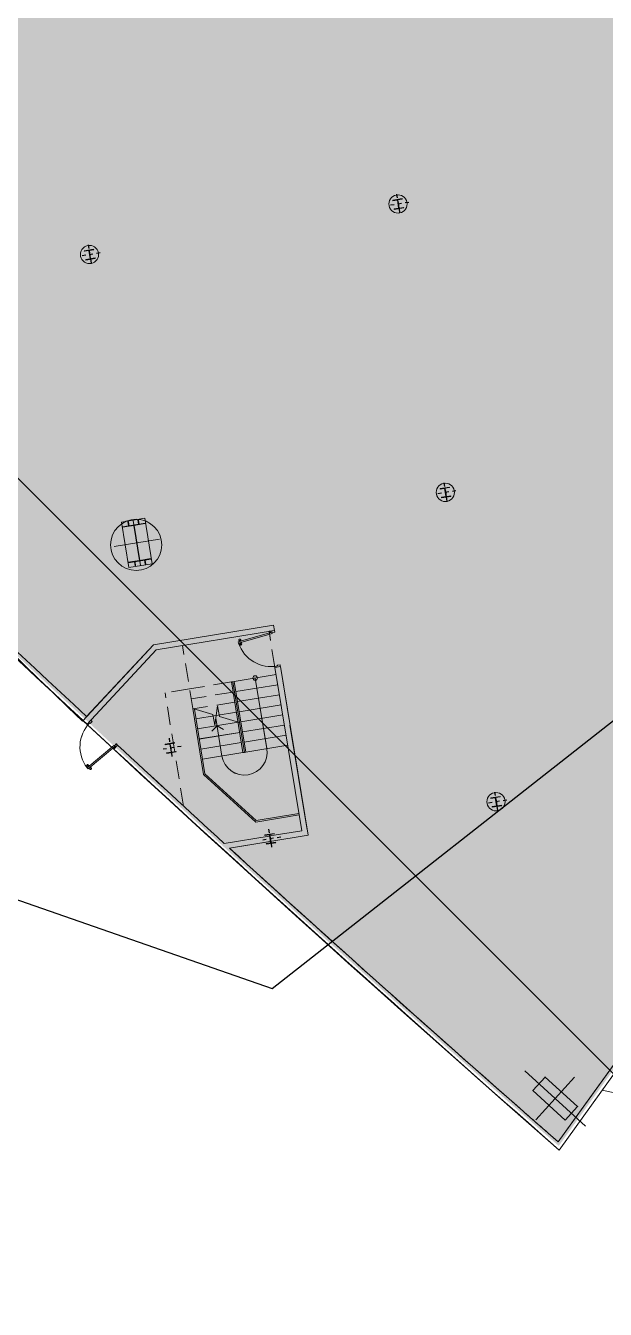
# Model space of a CAD drawing. Header units: metres. Extents: x 2 to 659295185, y -28 to 1124222152.
# Drawn here: x 655585.25 to 655601.12, y 1126062.22 to 1126097.35 of the extents above; entities that cross this region are included whole.
import ezdxf

# ---------------------------------------------------------------- set-up
doc = ezdxf.new("R2010")
doc.units = ezdxf.units.M
doc.header["$MEASUREMENT"] = 0
for name, pattern in [('CCSM_C1_CUERPO G$0$CCSM_C1_CUERPO NS$0$CONTINUA', [0]), ('CCSM_C1_CUERPO G$0$DASHED', [0.75, 0.5, -0.25]), ('CENTER2', [1.125, 0.75, -0.125, 0.125, -0.125]), ('DASHDOT', [1, 0.5, -0.25, 0, -0.25])]:
    doc.linetypes.add(name, pattern=pattern)
doc.layers.get('0').update_dxf_attribs({"linetype": 'CONTINUOUS'})
for name, color, linetype in [('CCSM_C1_CUERPO G$0$A-AREAS COMERCIALES', 151, 'CONTINUOUS'), ('CCSM_C1_CUERPO G$0$A_Paredes', 2, 'CONTINUOUS'), ('COLUMNA', 9, 'CONTINUOUS'), ('EJES', 7, 'CENTER2'), ('Parcelas', 140, 'CONTINUOUS')]:
    doc.layers.add(name, color=color, linetype=linetype)
for name, color, linetype, lineweight in [('CCSM_C1_CUERPO G$0$A_Vistas', 8, 'CCSM_C1_CUERPO G$0$CCSM_C1_CUERPO NS$0$CONTINUA', 20), ('CCSM_XREF ESTRUCTURA15$0$E-CG-COLUMNA', 2, 'CONTINUOUS', 35), ('LOCALES ASIGNADOS', 41, 'DASHDOT', 0), ('PARCELA', 140, 'CONTINUOUS', 40)]:
    doc.layers.add(name, color=color, linetype=linetype, lineweight=lineweight)

# ---------------------------------------------------------------- blocks, each defined once
blk = doc.blocks.new('CCSM_C1_CUERPO G$0$100')
for p, q in [((10.193, -7.346), (10.209, -7.345)), ((10.194, -7.365), (10.211, -7.363)), ((10.209, -7.338), (10.211, -7.37)), ((10.212, -7.335), (10.213, -7.335)), ((10.213, -7.326), (10.213, -7.334)), ((10.213, -7.334), (10.216, -7.373)), ((10.214, -7.373), (10.215, -7.372)), ((10.214, -7.373), (10.215, -7.372)), ((10.216, -7.324), (10.217, -7.323)), ((10.217, -7.381), (10.216, -7.373)), ((10.217, -7.298), (10.254, -7.295)), ((10.333, -8.246), (10.217, -7.298)), ((10.254, -7.295), (10.37, -8.244)), ((10.257, -7.321), (10.256, -7.321)), ((10.26, -7.323), (10.261, -7.331)), ((10.261, -7.331), (10.263, -7.37)), ((10.263, -7.332), (10.261, -7.332)), ((10.264, -7.378), (10.263, -7.37)), ((10.265, -7.369), (10.264, -7.369)), ((10.265, -7.369), (10.264, -7.369)), ((10.266, -7.335), (10.268, -7.366)), ((10.283, -7.34), (10.266, -7.341)), ((10.284, -7.359), (10.267, -7.36)), ((10.219, -7.384), (10.221, -7.384)), ((10.261, -7.381), (10.26, -7.381)), ((9.428, -8.174), (9.402, -8.174)), ((9.402, -8.174), (9.402, -8.324)), ((9.402, -8.324), (9.45, -8.324)), ((9.428, -8.249), (9.428, -8.174)), ((9.45, -8.249), (9.428, -8.249)), ((9.45, -8.324), (9.45, -8.249)), ((10.37, -8.244), (10.333, -8.246)), ((10.354, -8.324), (10.354, -8.249)), ((10.354, -8.249), (10.375, -8.249)), ((10.402, -8.324), (10.354, -8.324)), ((10.375, -8.249), (10.375, -8.174)), ((10.375, -8.174), (10.402, -8.174)), ((10.402, -8.174), (10.402, -8.324))]:
    blk.add_line(p, q)
for centre, radius, start, end in [((10.373, -8.23), 0.945, 99.5124, 181.1994), ((10.195, -7.355), 0.038, 167.5328, 183.7695), ((10.195, -7.355), 0.038, 183.7695, 200.0062), ((10.186, -7.353), 0.0282, 148.6596, 167.5328), ((10.186, -7.359), 0.0282, 200.0062, 218.8794), ((10.179, -7.349), 0.0209, 124.274, 148.6596), ((10.18, -7.363), 0.0209, 218.8794, 243.2651), ((10.175, -7.343), 0.0135, 93.7695, 124.274), ((10.175, -7.343), 0.0135, 63.2651, 93.7695), ((10.172, -7.35), 0.0209, 38.8794, 63.2651), ((10.173, -7.364), 0.0209, 304.274, 328.6596), ((10.166, -7.354), 0.0282, 20.0062, 38.8794), ((10.166, -7.36), 0.0282, 328.6596, 347.5328), ((10.157, -7.358), 0.038, 3.7695, 20.0062), ((10.157, -7.358), 0.038, 347.5328, 3.7695), ((10.212, -7.338), 0.00279, 79.292, 183.7695), ((10.214, -7.37), 0.00279, 183.7695, 273.7695), ((10.213, -7.335), 0.00093, 259.292, 3.7695), ((10.216, -7.326), 0.00279, 93.7695, 183.7695), ((10.215, -7.373), 0.00093, 3.7695, 93.7695), ((10.258, -7.324), 0.00279, 3.7695, 93.7695), ((10.262, -7.331), 0.00093, 183.7695, 288.247), ((10.261, -7.378), 0.00279, 273.7695, 3.7695), ((10.263, -7.335), 0.00279, 3.7695, 108.247), ((10.264, -7.37), 0.00093, 93.7695, 183.7695), ((10.265, -7.366), 0.00279, 273.7695, 3.7695), ((10.32, -7.347), 0.038, 167.5328, 183.7695), ((10.32, -7.347), 0.038, 183.7695, 200.0062), ((10.31, -7.345), 0.0282, 148.6596, 167.5328), ((10.311, -7.35), 0.0282, 200.0062, 218.8794), ((10.304, -7.341), 0.0209, 124.274, 148.6596), ((10.305, -7.355), 0.0209, 218.8794, 243.2651), ((10.3, -7.335), 0.0135, 93.7695, 124.274), ((10.302, -7.361), 0.0135, 243.2651, 273.7695), ((10.3, -7.335), 0.0135, 63.2651, 93.7695), ((10.302, -7.361), 0.0135, 273.7695, 304.274), ((10.297, -7.342), 0.0209, 38.8794, 63.2651), ((10.298, -7.355), 0.0209, 304.274, 328.6596), ((10.291, -7.346), 0.0282, 20.0062, 38.8794), ((10.291, -7.352), 0.0282, 328.6596, 347.5328), ((10.282, -7.349), 0.038, 3.7695, 20.0062), ((10.282, -7.349), 0.038, 347.5328, 3.7695), ((10.177, -7.37), 0.0135, 243.2651, 273.7695), ((10.177, -7.37), 0.0135, 273.7695, 304.274), ((10.219, -7.381), 0.00279, 183.7695, 273.7695)]:
    blk.add_arc(centre, radius, start, end)
blk = doc.blocks.new('CCSM_XREF ESTRUCTURA15$0$COLUM REC 120x50 mid')
at = {"color": 5}
for p, q in [((0, 1.124), (0, -1.124)), ((-0.789, 0), (0.789, 0))]:
    blk.add_line(p, q, dxfattribs=at)
at = {"color": 2}
blk.add_lwpolyline([(-0.25, 0.6), (-0.25, -0.6), (0.25, -0.6), (0.25, 0.6)], close=True, dxfattribs=at)
blk = doc.blocks.new('COL')
at = {"layer": 'COLUMNA', "color": 7, "linetype": 'Continuous', "lineweight": 0, "ltscale": 5}
blk.add_lwpolyline([(19.766, 15.152), (19.766, 15.169), (19.648, 15.169, -0.414214), (19.643, 15.174), (19.643, 15.391, -0.414214), (19.648, 15.396), (19.766, 15.396), (19.766, 15.412), (19.506, 15.412), (19.506, 15.396), (19.624, 15.396, -0.414214), (19.629, 15.391), (19.629, 15.174, -0.414214), (19.624, 15.169), (19.506, 15.169), (19.506, 15.152)], format="xyb", close=True, dxfattribs=at)
at = {"layer": 'EJES', "linetype": 'CENTER2', "ltscale": 0.03}
for p, q in [((19.636, 15.552), (19.636, 15.002)), ((19.346, 15.282), (19.916, 15.282))]:
    blk.add_line(p, q, dxfattribs=at)

msp = doc.modelspace()

# ---------------------------------------------------------------- hatches: boundary and pattern name
at = {"layer": 'LOCALES ASIGNADOS'}
h = msp.add_hatch(color=256, dxfattribs=at)
edge = h.paths.add_edge_path()
edge.add_arc((655975.9593, 1126497.1278), 571.6129, 216.511196, 228.853005)
edge.add_line((655599.8419, 1126066.6896), (655654.2207, 1126142.3808))
edge.add_line((655654.2207, 1126142.3808), (655642.4814, 1126214.0024))
edge.add_line((655642.4814, 1126214.0024), (655582.0935, 1126204.1044))
edge.add_line((655582.0935, 1126204.1044), (655516.5308, 1126157.0296))

# ---------------------------------------------------------------- linework, layer by layer
at = {"layer": 'CCSM_C1_CUERPO G$0$A-AREAS COMERCIALES', "lineweight": 5}
msp.add_lwpolyline([(655641.3334, 1126213.7383), (655641.3576, 1126213.5902), (655642.5917, 1126213.7925), (655654.2996, 1126142.3627), (655599.8529, 1126066.5759, -0.053332), (655516.3654, 1126157.001), (655579.6821, 1126203.6331)], format="xyb", close=True, dxfattribs=at)
msp.add_lwpolyline([(655646.49, 1126190.0099), (655654.2997, 1126142.363), (655599.8531, 1126066.5761, -0.053332), (655516.3656, 1126157.0013), (655579.6822, 1126203.6334), (655641.3335, 1126213.7385), (655641.3578, 1126213.5905), (655642.5919, 1126213.7927), (655643.9016, 1126205.8023), (655639.7982, 1126205.1297), (655641.0926, 1126197.2328), (655636.3132, 1126196.4494), (655637.6072, 1126188.5547), (655646.49, 1126190.0099)], format="xyb", dxfattribs=at)
msp.add_lwpolyline([(655594.2122, 1126206.0147), (655605.8808, 1126134.8171), (655542.617, 1126124.451), (655542.4431, 1126124.423), (655547.4639, 1126118.673), (655554.923, 1126110.4029), (655561.6846, 1126103.1539), (655568.174, 1126096.4661), (655575.3225, 1126089.3195), (655581.2931, 1126083.5282), (655586.8201, 1126078.3304), (655590.1477, 1126075.2606), (655594.1965, 1126071.6035), (655598.2749, 1126067.9614), (655599.8533, 1126066.5765), (655654.2999, 1126142.3632), (655642.5916, 1126213.7927), (655641.3576, 1126213.5904), (655641.3334, 1126213.7383), (655594.2111, 1126206.022)], dxfattribs=at)
at = {"layer": 'CCSM_C1_CUERPO G$0$A_Paredes', "lineweight": 5}
for p, q in [((655588.7501, 1126080.4085), (655592.0361, 1126080.9469)), ((655588.7502, 1126080.4087), (655592.0363, 1126080.9472)), ((655592.0361, 1126080.9469), (655592.0604, 1126080.7989)), ((655592.0363, 1126080.9472), (655592.0605, 1126080.7992)), ((655588.825, 1126080.2688), (655592.0604, 1126080.7989)), ((655588.8252, 1126080.269), (655592.0605, 1126080.7992)), ((655588.7501, 1126080.4085), (655586.8099, 1126078.3194)), ((655588.7502, 1126080.4087), (655586.9215, 1126078.4396)), ((655588.825, 1126080.2688), (655586.9335, 1126078.2321)), ((655588.8252, 1126080.269), (655586.9337, 1126078.2324)), ((655592.074, 1126079.7878), (655592.2222, 1126079.8121)), ((655592.807, 1126075.3158), (655592.074, 1126079.7878)), ((655592.0742, 1126079.7881), (655592.2223, 1126079.8123)), ((655592.8072, 1126075.316), (655592.0742, 1126079.7881)), ((655592.2222, 1126079.8121), (655592.9793, 1126075.192)), ((655592.2223, 1126079.8123), (655592.462, 1126078.3499)), ((655587.0347, 1126078.341), (655586.9326, 1126078.2311)), ((655587.0349, 1126078.3413), (655586.9328, 1126078.2314)), ((655592.4863, 1126078.2019), (655592.9552, 1126075.3403)), ((655599.8274, 1126066.7975), (655608.0862, 1126078.2932)), ((655587.768, 1126077.6612), (655587.666, 1126077.5513)), ((655587.7682, 1126077.6614), (655587.6661, 1126077.5515)), ((655592.807, 1126075.3158), (655591.9343, 1126075.1728)), ((655592.8072, 1126075.316), (655591.9344, 1126075.173)), ((655591.9206, 1126075.1706), (655590.6876, 1126074.9685)), ((655591.9208, 1126075.1708), (655590.6878, 1126074.9688)), ((655592.9793, 1126075.192), (655590.8288, 1126074.8396)), ((655591.9451, 1126075.0228), (655590.8289, 1126074.8399)), ((655600.4572, 1126067.6741), (655603.4462, 1126071.8346)), ((655599.8529, 1126066.5759), (655603.5678, 1126071.7468)), ((655599.8531, 1126066.5761), (655603.568, 1126071.7471)), ((655624.0372, 1126063.1762), (655601.0301, 1126068.2145)), ((655599.8276, 1126066.7977), (655600.4572, 1126067.6741))]:
    msp.add_line(p, q, dxfattribs=at)
for centre, radius, start, end in [((656211.1954, 1126729.1522), 901.9094, 223.9394255, 226.1881103), ((655978.8769, 1126499.9857), 575.6129, 225.5381756, 227.0831803), ((655919.0515, 1126437.593), 489.3287, 225.480744, 227.256177), ((655919.0517, 1126437.5933), 489.3287, 225.480744, 227.256177), ((656038.2676, 1126565.518), 664.1917, 227.2797858, 228.6946031), ((656038.2677, 1126565.5183), 664.1917, 227.2797858, 228.6946031), ((656267.167, 1126811.1118), 999.7656, 227.1909038, 227.4185195), ((656267.1672, 1126811.112), 999.7656, 227.1909038, 227.4185195), ((655978.8768, 1126499.9855), 575.6129, 227.6120166, 228.8133362), ((655978.8769, 1126499.9857), 575.6129, 227.6120166, 228.6678844), ((655978.8769, 1126499.9856), 575.6128, 228.6678844, 228.8133362)]:
    msp.add_arc(centre, radius, start, end, dxfattribs=at)
at = {"layer": 'CCSM_C1_CUERPO G$0$A_Vistas', "linetype": 'CCSM_C1_CUERPO G$0$DASHED', "lineweight": 5}
for p, q in [((655592.074, 1126079.7878), (655591.9123, 1126080.7747)), ((655592.0742, 1126079.7881), (655591.9125, 1126080.7749)), ((655589.8269, 1126078.66), (655589.544, 1126080.3866)), ((655589.8271, 1126078.6602), (655589.5442, 1126080.3868)), ((655589.7381, 1126079.2024), (655589.067, 1126079.0924)), ((655589.7382, 1126079.2026), (655589.0672, 1126079.0927)), ((655590.8828, 1126079.39), (655589.7381, 1126079.2024)), ((655590.883, 1126079.3902), (655589.7382, 1126079.2026)), ((655589.575, 1126075.9926), (655589.067, 1126079.0924)), ((655589.5751, 1126075.9928), (655589.0672, 1126079.0927)), ((655590.9281, 1126079.1136), (655589.7833, 1126078.9261)), ((655590.9282, 1126079.1139), (655589.7835, 1126078.9263)), ((655590.9733, 1126078.8373), (655589.8286, 1126078.6498)), ((655590.9735, 1126078.8376), (655589.8288, 1126078.65))]:
    msp.add_line(p, q, dxfattribs=at)
at = {"layer": 'CCSM_C1_CUERPO G$0$A_Vistas', "lineweight": 5}
for p, q in [((655590.9617, 1126079.4029), (655592.1065, 1126079.5905)), ((655590.9619, 1126079.4031), (655592.1066, 1126079.5907)), ((655591.5368, 1126079.4945), (655591.8533, 1126077.5628)), ((655591.5369, 1126079.4947), (655591.8534, 1126077.5631)), ((655590.8828, 1126079.39), (655590.9223, 1126079.3964)), ((655591.1997, 1126077.4558), (655590.8828, 1126079.39)), ((655590.883, 1126079.3902), (655590.9224, 1126079.3967)), ((655591.1999, 1126077.456), (655590.883, 1126079.3902)), ((655590.9617, 1126079.4029), (655590.9223, 1126079.3964)), ((655591.2392, 1126077.4622), (655590.9223, 1126079.3964)), ((655591.2392, 1126077.4622), (655590.9223, 1126079.3964)), ((655590.9619, 1126079.4031), (655590.9224, 1126079.3967)), ((655591.2394, 1126077.4625), (655590.9224, 1126079.3967)), ((655591.2394, 1126077.4625), (655590.9224, 1126079.3967)), ((655591.2787, 1126077.4687), (655590.9617, 1126079.4029)), ((655591.2788, 1126077.4689), (655590.9619, 1126079.4031)), ((655591.007, 1126079.1266), (655592.1518, 1126079.3141)), ((655591.0072, 1126079.1268), (655592.1519, 1126079.3144)), ((655591.0523, 1126078.8503), (655592.197, 1126079.0378)), ((655591.0525, 1126078.8505), (655592.1972, 1126079.0381)), ((655590.1225, 1126076.8563), (655589.8269, 1126078.66)), ((655590.1227, 1126076.8565), (655589.8271, 1126078.6602)), ((655590.1597, 1126076.8765), (655589.8695, 1126078.6474)), ((655590.1599, 1126076.8767), (655589.8697, 1126078.6476)), ((655591.0186, 1126078.561), (655589.9134, 1126078.3799)), ((655591.0188, 1126078.5613), (655589.9135, 1126078.3802)), ((655591.0976, 1126078.5739), (655592.2423, 1126078.7615)), ((655591.0977, 1126078.5742), (655592.2425, 1126078.7618)), ((655591.1428, 1126078.2976), (655592.2876, 1126078.4852)), ((655591.143, 1126078.2979), (655592.2878, 1126078.4854)), ((655591.0639, 1126078.2847), (655589.9586, 1126078.1036)), ((655591.0641, 1126078.2849), (655589.9588, 1126078.1038)), ((655590.4893, 1126078.1905), (655590.3496, 1126078.0421)), ((655590.4895, 1126078.1908), (655590.3498, 1126078.0424)), ((655590.455, 1126078.3998), (655590.6251, 1126077.3616)), ((655590.4552, 1126078.4), (655590.6253, 1126077.3618)), ((655590.4893, 1126078.1905), (655590.6658, 1126078.0887)), ((655590.4895, 1126078.1908), (655590.666, 1126078.089)), ((655591.1881, 1126078.0213), (655592.3329, 1126078.2089)), ((655591.1883, 1126078.0216), (655592.333, 1126078.2091)), ((655591.1092, 1126078.0084), (655590.0039, 1126077.8273)), ((655591.1093, 1126078.0086), (655590.0041, 1126077.8275)), ((655591.1544, 1126077.7321), (655590.0492, 1126077.551)), ((655591.1546, 1126077.7323), (655590.0494, 1126077.5512)), ((655591.2334, 1126077.745), (655592.3781, 1126077.9326)), ((655591.2336, 1126077.7452), (655592.3783, 1126077.9328)), ((655591.1997, 1126077.4558), (655590.0945, 1126077.2746)), ((655591.1999, 1126077.456), (655590.0946, 1126077.2749)), ((655591.1997, 1126077.4558), (655591.2392, 1126077.4622)), ((655591.1999, 1126077.456), (655591.2394, 1126077.4625)), ((655591.2787, 1126077.4687), (655591.2392, 1126077.4622)), ((655591.2788, 1126077.4689), (655591.2394, 1126077.4625)), ((655591.2787, 1126077.4687), (655592.4234, 1126077.6563)), ((655591.2788, 1126077.4689), (655592.4236, 1126077.6565)), ((655591.552, 1126075.5535), (655590.1225, 1126076.8563)), ((655591.5522, 1126075.5538), (655590.1227, 1126076.8565)), ((655591.5647, 1126075.5961), (655590.1597, 1126076.8765)), ((655591.5649, 1126075.5964), (655590.1599, 1126076.8767)), ((655591.552, 1126075.5535), (655592.7362, 1126075.7476)), ((655591.5522, 1126075.5538), (655592.7364, 1126075.7479)), ((655591.5647, 1126075.5961), (655592.7298, 1126075.7871)), ((655591.5649, 1126075.5964), (655592.7299, 1126075.7873))]:
    msp.add_line(p, q, dxfattribs=at)
for points in [[(655591.1048, 1126078.2823), (655590.5537, 1126078.4452), (655590.5067, 1126078.7324), (655590.4253, 1126078.2085), (655590.378, 1126078.4971), (655589.8269, 1126078.66)], [(655591.105, 1126078.2825), (655590.5539, 1126078.4454), (655590.5068, 1126078.7326), (655590.4255, 1126078.2088), (655590.3782, 1126078.4973), (655589.8271, 1126078.6602)]]:
    msp.add_lwpolyline(points, dxfattribs=at)
for centre, radius in [((655595.4427, 1126092.4719), 0.25), ((655587.0003, 1126091.0885), 0.25), ((655596.7363, 1126084.5771), 0.25), ((655588.2777, 1126083.1406), 0.7), ((655591.5341, 1126079.4967), 0.0624), ((655591.5343, 1126079.4969), 0.0624), ((655598.124, 1126076.1107), 0.25)]:
    msp.add_circle(centre, radius, dxfattribs=at)
for centre, radius, start, end in [((656038.2676, 1126565.518), 664.1917, 227.193262, 227.1935215), ((656038.2677, 1126565.5183), 664.1917, 227.193262, 227.1935215), ((656267.167, 1126811.1118), 999.7656, 227.133422, 227.1335945), ((656267.1672, 1126811.112), 999.7656, 227.133422, 227.1335945), ((655591.2392, 1126077.4622), 0.6223, 189.30552, 9.30552), ((655591.2394, 1126077.4625), 0.6223, 189.30552, 9.30552)]:
    msp.add_arc(centre, radius, start, end, dxfattribs=at)
at = {"layer": 'CCSM_XREF ESTRUCTURA15$0$E-CG-COLUMNA', "color": 8, "lineweight": 5}
for p, q in [((655588.3955, 1126082.5766), (655588.1932, 1126083.8115)), ((655588.9118, 1126083.2952), (655587.6769, 1126083.0929))]:
    msp.add_line(p, q, dxfattribs=at)
for points in [[(655588.7169, 1126082.6249), (655588.0755, 1126082.5198), (655587.8718, 1126083.7632), (655588.5132, 1126083.8683)], [(655588.0831, 1126083.6661), (655588.0675, 1126083.6635), (655588.0498, 1126083.7721), (655588.0653, 1126083.7747)], [(655588.3595, 1126083.7114), (655588.3439, 1126083.7088), (655588.3261, 1126083.8174), (655588.3417, 1126083.8199)], [(655588.4134, 1126083.7042), (655588.522, 1126083.722), (655588.5194, 1126083.7376), (655588.4109, 1126083.7198)], [(655588.0187, 1126083.6395), (655587.9101, 1126083.6217), (655587.9076, 1126083.6373), (655588.0161, 1126083.6551)], [(655588.1778, 1126082.6683), (655588.0693, 1126082.6505), (655588.0667, 1126082.6661), (655588.1753, 1126082.6839)], [(655588.2448, 1126082.6793), (655588.2292, 1126082.6767), (655588.247, 1126082.5682), (655588.2626, 1126082.5707)], [(655588.5211, 1126082.7245), (655588.5056, 1126082.722), (655588.5233, 1126082.6134), (655588.5389, 1126082.616)], [(655588.57, 1126082.7486), (655588.6786, 1126082.7663), (655588.6811, 1126082.7508), (655588.5726, 1126082.733)]]:
    msp.add_lwpolyline(points, close=True, dxfattribs=at)
at = {"layer": 'CCSM_XREF ESTRUCTURA15$0$E-CG-COLUMNA', "lineweight": 5, "flags": 128}
msp.add_lwpolyline([(655588.1753, 1126082.6839), (655588.1778, 1126082.6683), (655588.5726, 1126082.733), (655588.57, 1126082.7486), (655588.3765, 1126082.7169), (655588.2199, 1126083.6725), (655588.4134, 1126083.7042), (655588.4109, 1126083.7198), (655588.0161, 1126083.6551), (655588.0187, 1126083.6395), (655588.2122, 1126083.6712), (655588.3687, 1126082.7156)], close=True, dxfattribs=at)
at = {"layer": 'PARCELA', "lineweight": -3}
msp.add_lwpolyline([(655656, 1126858), (655735, 1126366), (655757, 1126231), (655746, 1126229), (655644, 1126213), (655643, 1126218), (655619, 1126214), (655627, 1126166), (655601, 1126162), (655597, 1126150), (655584, 1126141), (655585, 1126140), (655591, 1126133), (655563, 1126107), (655603, 1126067), (655600, 1126056), (655362, 1126108), (655294, 1126522), (655249, 1126801)], dxfattribs=at)
msp.add_lwpolyline([(655656, 1126858), (655735, 1126366), (655757, 1126231), (655746, 1126229), (655644, 1126213), (655643, 1126218), (655619, 1126214), (655627, 1126166), (655601, 1126162), (655597, 1126150), (655584, 1126141), (655585, 1126140), (655591, 1126133), (655563, 1126107), (655603, 1126067), (655600, 1126056), (655362, 1126108), (655294, 1126522), (655249, 1126801)], dxfattribs=at)
msp.add_lwpolyline([(655656, 1126858), (655735, 1126366), (655757, 1126231), (655746, 1126229), (655644, 1126213), (655643, 1126218), (655619, 1126214), (655627, 1126166), (655601, 1126162), (655597, 1126150), (655584, 1126141), (655585, 1126140), (655591, 1126133), (655563, 1126107), (655603, 1126067), (655600, 1126056), (655362, 1126108), (655294, 1126522), (655249, 1126801)], dxfattribs=at)
msp.add_lwpolyline([(655656, 1126858), (655735, 1126366), (655757, 1126231), (655746, 1126229), (655644, 1126213), (655643, 1126218), (655619, 1126214), (655627, 1126166), (655601, 1126162), (655597, 1126150), (655584, 1126141), (655585, 1126140), (655591, 1126133), (655563, 1126107), (655603, 1126067), (655600, 1126056), (655362, 1126108), (655294, 1126522), (655249, 1126801)], dxfattribs=at)
at = {"layer": 'Parcelas', "lineweight": -3}
msp.add_lwpolyline([(655407, 1126373), (655419, 1126334), (655427, 1126311), (655450, 1126258), (655470, 1126227), (655488, 1126195), (655518, 1126139), (655542, 1126099), (655569, 1126079), (655592, 1126071), (655606, 1126082), (655630, 1126102), (655649, 1126122), (655663, 1126152), (655658, 1126217), (655647, 1126289), (655665, 1126303), (655670, 1126341)], dxfattribs=at)

# ---------------------------------------------------------------- block references
at = {"lineweight": 5, "xscale": -1, "rotation": 9.308542514954707}
for p in [(655617.2979, 1126080.5649), (655608.8556, 1126079.1811), (655618.5917, 1126072.6704), (655611.0692, 1126065.6749), (655619.9794, 1126064.2041), (655613.7957, 1126063.1905)]:
    msp.add_blockref('COL', p, dxfattribs=at)
at = {"layer": 'CCSM_C1_CUERPO G$0$A_Vistas', "lineweight": 5, "rotation": 99.30267470723345}
for p in [(655585.527, 1126069.1883), (655585.5272, 1126069.1885)]:
    msp.add_blockref('CCSM_C1_CUERPO G$0$100', p, dxfattribs=at)
at = {"layer": 'CCSM_C1_CUERPO G$0$A_Vistas', "lineweight": 5, "xscale": -1, "rotation": 137.1138167361053}
for p in [(655574.4825, 1126078.6419), (655574.4827, 1126078.6422)]:
    msp.add_blockref('CCSM_C1_CUERPO G$0$100', p, dxfattribs=at)
at = {"layer": 'CCSM_XREF ESTRUCTURA15$0$E-CG-COLUMNA', "lineweight": 5, "xscale": -1, "rotation": 227.6573650050688}
msp.add_blockref('CCSM_XREF ESTRUCTURA15$0$COLUM REC 120x50 mid', (655599.7443, 1126067.9853), dxfattribs=at)

doc.saveas('drawing.dxf')
